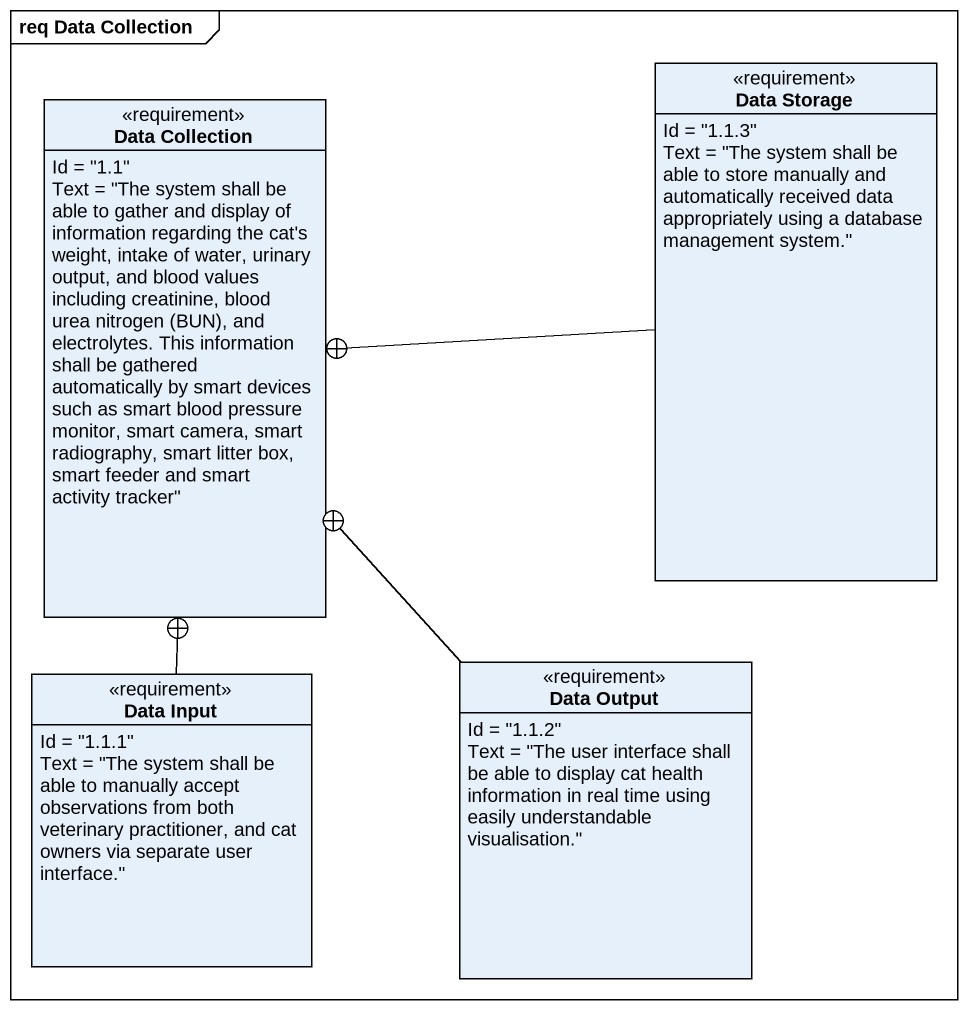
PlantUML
@startuml
mainframe req Data Collection
hide circle
hide empty members
class "Data Collection" as Data_Collection <<requirement>> {
  Id = "1.1"
  {field} Text = "The system shall be able to gather and display of information regarding the cat's weight, intake of water, urinary output, and blood values including creatinine, blood urea nitrogen (BUN), and electrolytes. This information shall be gathered automatically by smart devices such as smart blood pressure monitor, smart camera, smart radiography, smart litter box, smart feeder and smart activity tracker"
}
class "Data Storage" as Data_Storage <<requirement>> {
  Id = "1.1.3"
  Text = "The system shall be able to store manually and automatically received data appropriately using a database management system."
}
class "Data Input" as Data_Input <<requirement>> {
  Id = "1.1.1"
  Text = "The system shall be able to manually accept observations from both veterinary practitioner, and cat owners via separate user interface."
}
class "Data Output" as Data_Output <<requirement>> {
  Id = "1.1.2"
  Text = "The user interface shall be able to display cat health information in real time using easily understandable visualisation."
}
Data_Storage -left-+ Data_Collection
Data_Input -up-+ Data_Collection
Data_Output -up-+ Data_Collection
@enduml
